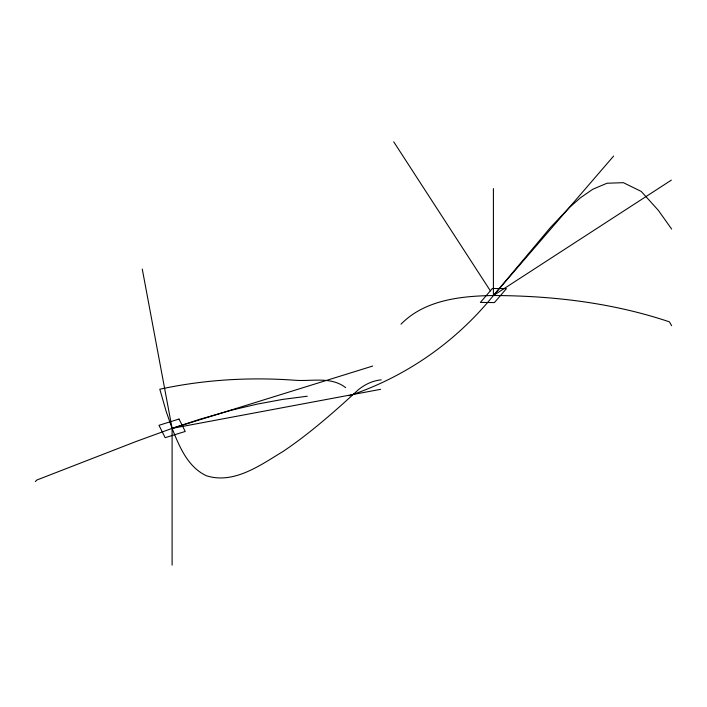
<?xml version="1.0" encoding="UTF-8"?>
<svg xmlns="http://www.w3.org/2000/svg" width="707" height="707" viewBox="0 0 707 707"><rect width="100%" height="100%" fill="white"/><g stroke="black" fill="none" stroke-linecap="round" stroke-linejoin="round"><path stroke-width="1.06" d="M349.046 395.77C405.632 376.937 455.927 341.932 493.406 295.526L613.641 156.044M401.01 324.168C424.854 299.803 461.044 296.003 493.406 295.526L550.532 227.407L569.497 207.434L580.465 197.774L592.846 189.211L607.039 183.237L623.362 182.68L641.222 191.411L658.332 210.324L671.65 229.077M35.35 481.573L36.941 479.982L136.274 441.424L172.101 428.371L199.498 419.384L232.241 410.007L257.613 404.033L282.553 399.428L307.271 396.229M493.406 188.601L493.406 295.526L671.358 180.126M372.704 366.049L172.101 428.371L172.101 565.158M380.578 389.336L172.101 428.371L166.295 411.828L159.8 389.221C204.243 379.624 249.995 376.937 295.314 380.278C312.096 381.497 331.097 376.31 345.635 387.622M381.223 379.862C372.775 380.613 364.839 384.44 358.325 389.769C334.393 411.713 309.993 433.347 282.994 451.499C260.503 465.056 233.946 484.551 206.356 475.749C187.7 466.991 179.269 446.4 172.101 428.371L142.266 269.049M493.406 295.526C552.936 295.712 612.748 302.835 669.37 321.826L671.65 325.706M393.737 141.842L490.402 290.895M492.381 288.483L480.362 302.428L494.423 302.578L506.451 288.624L492.381 288.483M179.03 419.065L158.969 425.296L165.173 437.686L185.234 431.456L179.03 419.065"/></g></svg>
